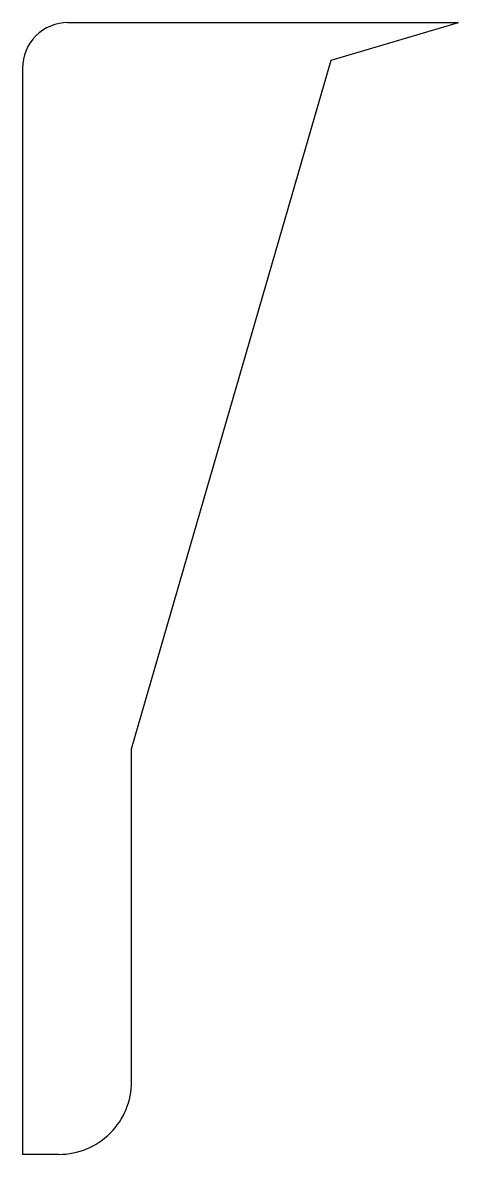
# Model space of a CAD drawing. Extents: x 0 to 1.5, y -0.27 to 3.62.
import ezdxf

# ---------------------------------------------------------------- set-up
doc = ezdxf.new("R2010")
doc.units = 0

msp = doc.modelspace()

# ---------------------------------------------------------------- linework, layer by layer
at = {"color": 18}
for points in [[(0.156, 3.625, 0.4142136), (0, 3.469)], [(0.125, -0.271, 0.4142136), (0.375, -0.021)]]:
    msp.add_lwpolyline(points, format="xyb", dxfattribs=at)
for points in [[(0.156, 3.625), (1.5, 3.625)], [(0.375, 1.125), (1.062678, 3.496302), (1.5, 3.625)], [(0, 3.469), (0, -0.271)], [(0.375, -0.021), (0.375, 1.125)], [(0.125, -0.271), (0, -0.271)]]:
    msp.add_lwpolyline(points, dxfattribs=at)
msp.add_lwpolyline([(0.375, -0.271)], close=True, dxfattribs=at)

doc.saveas('drawing.dxf')
